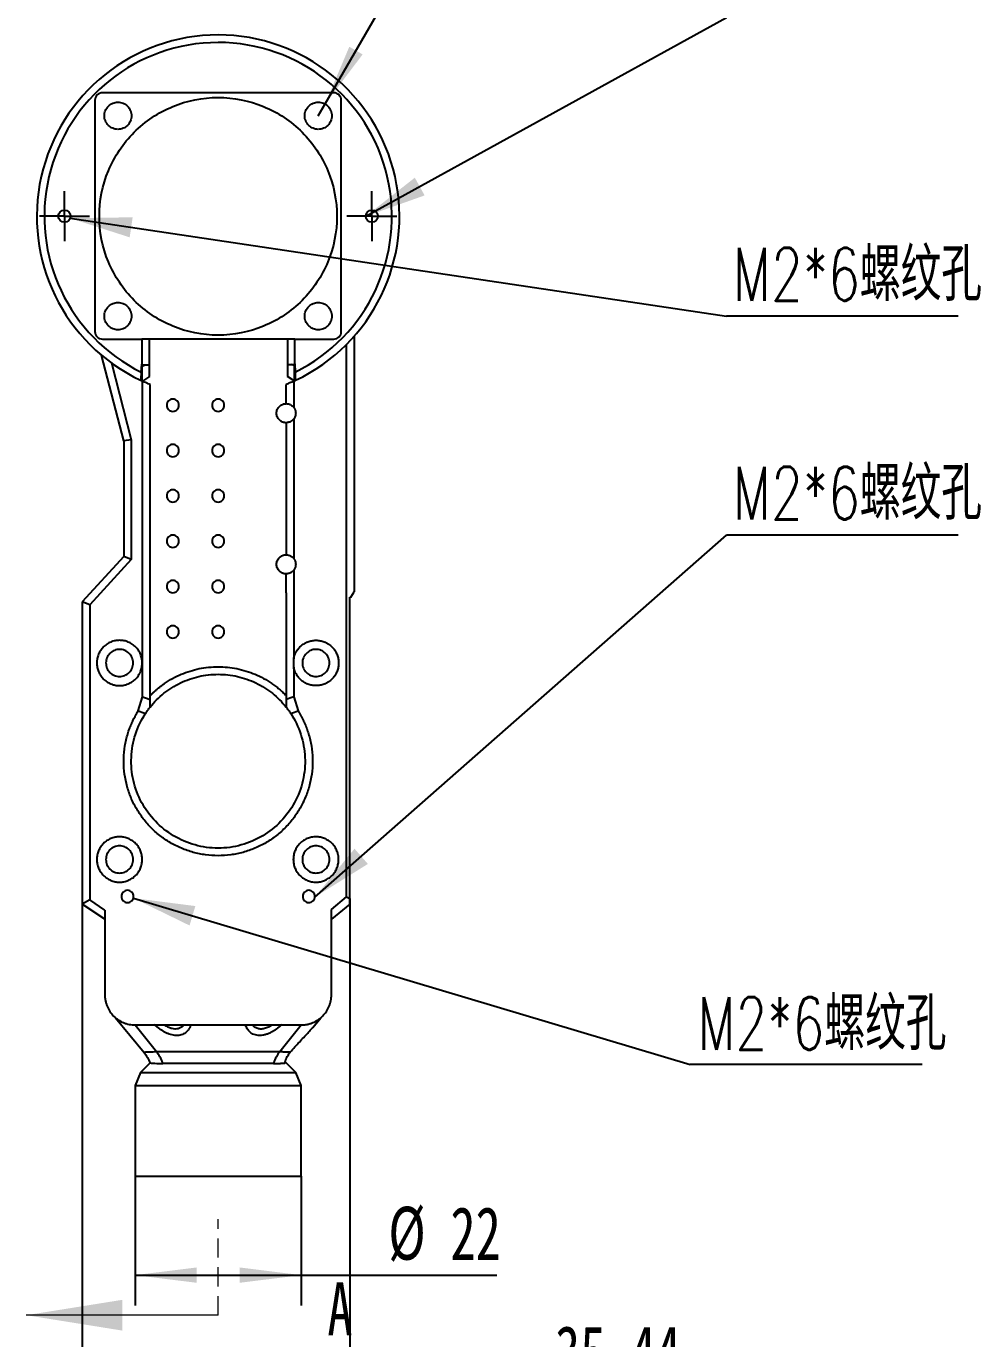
# Model space of a CAD drawing. Header units: millimetres. Extents: x 0 to 304, y 0 to 210.
# Drawn here: x 134.8 to 197.9, y 70.2 to 157.1 of the extents above; entities that cross this region are included whole.
import ezdxf

# ---------------------------------------------------------------- set-up
doc = ezdxf.new("R2010")
doc.units = ezdxf.units.MM
doc.linetypes.add('HIDDEN', pattern=[1.905, 1.27, -0.635])
doc.layers.add('图框', color=7, linetype='Continuous')
doc.styles.add('SLDTEXTSTYLE0', font='TXT', dxfattribs={"width": 0.7, "bigfont": 'bigfont'})
doc.styles.add('SLDTEXTSTYLE3', font='TXT', dxfattribs={"width": 0.7})
doc.dimstyles.new('SLDDIMSTYLE0', dxfattribs={"dimtxt": 3.5, "dimasz": 4.08, "dimexe": 0, "dimexo": 0.0625, "dimgap": 0.875, "dimtad": 0, "dimtih": 1, "dimtoh": 1, "dimlfac": 2, "dimrnd": 1e-09, "dimzin": 4, "dimdsep": 46, "dimtxsty": 'SLDTEXTSTYLE3', "dimsah": 1, "dimcen": 0, "dimadec": 0, "dimazin": 1, "dimtfac": 1, "dimtofl": 0, "dimtmove": 0, "dimatfit": 3, "dimfxl": 1, "dimfrac": 2, "dimtolj": 1, "dimtzin": 12, "dimarcsym": 0})
doc.dimstyles.new('SLDDIMSTYLE1', dxfattribs={"dimtxt": 3.5, "dimasz": 4.08, "dimexe": 0, "dimexo": 0.0625, "dimgap": 0.875, "dimtad": 2, "dimlfac": 2, "dimrnd": 1e-09, "dimzin": 12, "dimdsep": 46, "dimtxsty": 'SLDTEXTSTYLE3', "dimsah": 1, "dimcen": 0.09, "dimadec": 0, "dimazin": 3, "dimtfac": 1, "dimtofl": 0, "dimtmove": 0, "dimatfit": 3, "dimfxl": 1, "dimfrac": 2, "dimtolj": 1, "dimtzin": 12, "dimarcsym": 0})
doc.dimstyles.new('SLDDIMSTYLE2', dxfattribs={"dimtxt": 0.18, "dimasz": 4.08, "dimexe": 0, "dimexo": 0.0625, "dimgap": 0, "dimtad": 0, "dimtih": 1, "dimtoh": 1, "dimdec": 0, "dimrnd": 1e-09, "dimzin": 0, "dimdsep": 46, "dimtxsty": 'Standard', "dimsah": 1, "dimcen": 0.09, "dimadec": 0, "dimazin": 0, "dimtfac": 4.08, "dimtdec": 0, "dimtofl": 0, "dimtmove": 0, "dimatfit": 3, "dimfxl": 1, "dimfrac": 2, "dimtolj": 1, "dimtzin": 0, "dimarcsym": 0})

# ---------------------------------------------------------------- blocks, each defined once
blk = doc.blocks.new('_D')
at = {"layer": '图框'}
for p, q in [((154.531, 151.922), (161.366, 163.747)), ((161.366, 163.747), (178.271, 163.747)), ((154.081, 151.143), (154.531, 151.922))]:
    blk.add_line(p, q, dxfattribs=at)
blk.add_solid([(154.531, 151.922), (157.013, 155.2), (156.133, 155.708)], dxfattribs=at)
at = {"layer": '图框', "char_height": 3.5, "attachment_point": 1}
for s, insert, style in [('贯穿', (171.932, 168.258), 'SLDTEXTSTYLE0'), ('R1.80', (162.954, 168.258), 'SLDTEXTSTYLE3')]:
    blk.add_mtext(s, dxfattribs=dict(at, insert=insert, style=style))
blk = doc.blocks.new('_D_1')
at = {"layer": '图框'}
for p, q in [((141.952, 80.988), (141.952, 72.434)), ((152.952, 80.988), (152.952, 72.434)), ((141.952, 74.434), (152.952, 74.434)), ((152.952, 74.434), (165.897, 74.434))]:
    blk.add_line(p, q, dxfattribs=at)
for points in [[(141.952, 74.434), (146.032, 73.926), (146.032, 74.942)], [(152.952, 74.434), (148.872, 74.942), (148.872, 73.926)]]:
    blk.add_solid(points, dxfattribs=at)
at = {"layer": '图框', "char_height": 3.5, "attachment_point": 1, "style": 'SLDTEXTSTYLE3'}
for s, insert in [('%%c', (158.71, 78.961)), ('22', (162.825, 78.946))]:
    blk.add_mtext(s, dxfattribs=dict(at, insert=insert))
blk = doc.blocks.new('_D_2')
at = {"layer": '图框'}
for p, q in [((156.174, 99.347), (156.174, 64.571)), ((138.452, 98.988), (138.452, 64.571)), ((138.452, 66.571), (156.174, 66.571)), ((156.174, 66.571), (177.419, 66.571))]:
    blk.add_line(p, q, dxfattribs=at)
for points in [[(138.452, 66.571), (142.532, 66.063), (142.532, 67.079)], [(156.174, 66.571), (152.094, 67.079), (152.094, 66.063)]]:
    blk.add_solid(points, dxfattribs=at)
at = {"layer": '图框', "insert": (169.743, 71.082), "char_height": 3.5, "attachment_point": 1, "style": 'SLDTEXTSTYLE3'}
blk.add_mtext('35.44', dxfattribs=at)
blk = doc.blocks.new('SW_NOTE_0')
at = {"layer": '图框', "color": 0}
blk.add_line((15.335, 0), (0, 0), dxfattribs=at)
at = {"layer": '图框', "color": 0, "insert": (0.421, 4.523), "char_height": 3.5, "attachment_point": 1, "style": 'SLDTEXTSTYLE0'}
blk.add_mtext('M2*6螺纹孔', dxfattribs=at)
blk = doc.blocks.new('SW_NOTE_0_2')
at = {"layer": '图框', "color": 0}
blk.add_line((15.335, 0), (0, 0), dxfattribs=at)
at = {"layer": '图框', "color": 0, "insert": (0.471, 4.472), "char_height": 3.5, "attachment_point": 1, "style": 'SLDTEXTSTYLE0'}
blk.add_mtext('M2*6螺纹孔', dxfattribs=at)
blk = doc.blocks.new('SW_NOTE_0_3')
at = {"layer": '图框', "color": 0}
blk.add_line((15.335, 0), (0, 0), dxfattribs=at)
at = {"layer": '图框', "color": 0, "insert": (0.421, 4.521), "char_height": 3.5, "attachment_point": 1, "style": 'SLDTEXTSTYLE0'}
blk.add_mtext('M2*6螺纹孔', dxfattribs=at)
blk = doc.blocks.new('SW_CENTERMARKSYMBOL_0')
at = {"layer": '图框', "color": 0}
for p, q in [((0, 1.25), (0, 1.655)), ((0, 0), (0, 1.25)), ((-1.25, 0), (-1.655, 0)), ((0, 0), (-1.25, 0)), ((0, 0), (0, -1.25)), ((0, 0), (1.25, 0)), ((1.25, 0), (1.655, 0)), ((0, -1.25), (0, -1.655))]:
    blk.add_line(p, q, dxfattribs=at)
blk = doc.blocks.new('SW_CENTERMARKSYMBOL_1')
at = {"layer": '图框', "color": 0}
for p, q in [((0, 1.25), (0, 1.655)), ((0, 0), (0, 1.25)), ((-1.25, 0), (-1.655, 0)), ((0, 0), (-1.25, 0)), ((0, 0), (0, -1.25)), ((0, 0), (1.25, 0)), ((1.25, 0), (1.655, 0)), ((0, -1.25), (0, -1.655))]:
    blk.add_line(p, q, dxfattribs=at)

msp = doc.modelspace()

# ---------------------------------------------------------------- linework, layer by layer
at = {"color": 7, "linetype": 'Continuous', "lineweight": 25}
for p, q in [((139.3017, 152.1635), (139.3017, 136.8635)), ((155.1017, 152.6635), (139.8017, 152.6635)), ((155.6017, 136.8635), (155.6017, 152.1635)), ((139.8017, 136.3635), (142.4017, 136.3635)), ((142.4017, 136.3635), (142.4017, 134.7162)), ((142.9017, 136.3635), (142.4017, 136.3635)), ((142.9017, 134.6673), (142.9017, 136.3635)), ((152.0319, 136.3635), (142.9017, 136.3635)), ((152.0319, 136.3635), (152.0319, 134.6809)), ((152.5319, 136.3635), (152.0319, 136.3635)), ((152.5319, 134.7318), (152.5319, 136.3635)), ((152.5319, 136.3635), (155.1017, 136.3635)), ((156.4517, 136.5512), (156.4517, 119.6485)), ((155.9517, 99.4527), (155.9517, 136.0179)), ((141.2017, 129.6266), (139.7378, 135.2964)), ((140.3849, 134.79), (141.7017, 129.6901)), ((142.362, 134.1761), (142.4017, 134.7162)), ((142.4017, 134.7162), (142.4262, 134.6761)), ((142.4257, 134.5767), (142.6192, 134.6716)), ((142.4262, 134.6761), (142.6192, 134.6716)), ((142.6192, 134.6716), (142.9017, 134.6673)), ((152.0319, 134.6809), (152.3134, 134.686)), ((152.3134, 134.686), (152.5071, 134.6911)), ((152.5075, 134.591), (152.3134, 134.686)), ((152.5071, 134.6911), (152.5319, 134.7318)), ((152.5319, 134.7318), (152.5564, 134.1835)), ((142.9017, 133.8845), (142.4431, 133.5837)), ((152.4899, 133.5974), (152.0319, 133.8969)), ((142.4517, 112.6997), (142.4517, 133.5798)), ((142.9517, 112.5305), (142.9517, 133.3642)), ((151.9517, 132.0945), (151.9517, 133.3642)), ((152.4517, 133.5798), (152.4517, 131.8493)), ((151.9517, 130.83), (151.9517, 122.0945)), ((152.4517, 131.0753), (152.4517, 121.8493)), ((141.7017, 129.6901), (141.2017, 129.6266)), ((141.2017, 129.6266), (141.2017, 121.9749)), ((141.7017, 129.6901), (141.7017, 121.7798)), ((141.2017, 121.9749), (138.4517, 118.9885)), ((141.7017, 121.7798), (138.9517, 118.7933)), ((141.7017, 121.7798), (141.2017, 121.9749)), ((151.9517, 119.5686), (151.9517, 120.83)), ((152.4517, 121.0753), (152.4517, 115.2088)), ((138.9517, 118.7933), (138.4517, 118.9885)), ((138.4517, 118.9885), (138.4517, 98.9885)), ((151.9517, 119.5686), (151.9517, 112.5305)), ((156.1739, 119.2845), (156.185, 119.2751)), ((156.1739, 99.3474), (156.1739, 119.2845)), ((156.2248, 119.2935), (156.185, 119.2751)), ((156.2248, 119.2935), (156.4517, 119.6485)), ((138.9517, 118.7933), (138.9517, 99.2561)), ((152.4517, 114.6634), (152.4517, 115.2088)), ((152.4517, 114.6634), (152.4517, 112.6997)), ((142.1623, 111.7655), (142.4517, 112.6997)), ((152.4517, 112.6997), (152.7411, 111.7655)), ((138.9517, 99.2561), (138.4517, 98.9885)), ((139.9517, 98.5894), (138.9517, 99.2561)), ((154.9517, 98.6345), (155.9517, 99.4527)), ((155.9517, 99.4527), (156.1739, 99.3474)), ((156.1739, 98.9885), (156.1739, 99.3474)), ((139.9517, 97.9885), (138.4517, 98.9885)), ((139.9517, 98.5894), (139.9517, 92.9885)), ((156.1739, 98.9885), (154.9517, 97.9885)), ((154.9517, 92.9885), (154.9517, 98.6345)), ((140.6528, 91.4673), (142.5459, 89.1672)), ((153.7291, 90.8291), (154.2525, 91.4638)), ((141.9517, 90.9885), (152.9517, 90.9885)), ((141.9517, 90.9885), (143.3711, 89.2207)), ((143.9516, 90.9465), (143.8954, 90.9885)), ((151.5323, 89.2207), (152.9517, 90.9885)), ((142.3053, 87.842), (141.9517, 86.9885)), ((142.9542, 88.491), (142.3053, 87.842)), ((151.9515, 88.4885), (151.8667, 88.4885)), ((152.5982, 87.842), (151.9517, 88.4885)), ((152.9517, 86.9885), (152.5982, 87.842)), ((141.9517, 86.9885), (141.9517, 80.9885)), ((152.9517, 80.9885), (152.9517, 86.9885))]:
    msp.add_line(p, q, dxfattribs=at)
at = {"color": 7, "linetype": 'HIDDEN', "lineweight": 18}
msp.add_line((147.4517, 71.7827), (147.4517, 78.1327), dxfattribs=at)
at = {"color": 7, "linetype": 'Continuous', "lineweight": 18}
msp.add_line((147.4517, 71.7827), (134.7517, 71.7827), dxfattribs=at)
at = {"color": 7, "linetype": 'Continuous', "lineweight": 25}
for centre in [(137.2802, 144.5004), (157.6232, 144.5004)]:
    msp.add_circle(centre, 0.405, dxfattribs=at)
for centre, radius, start, end in [((147.4517, 144.4885), 12, 295.304082, 244.695918), ((147.4517, 144.4885), 11.5, 296.352215, 243.731368), ((139.8017, 152.1635), 0.5, 90, 180), ((155.1017, 152.1635), 0.5, 0, 90), ((139.8017, 136.8635), 0.5, 180, 270), ((155.1017, 136.8635), 0.5, 270, 360)]:
    msp.add_arc(centre, radius, start, end, dxfattribs=at)
for points, knots in [([(147.4517, 136.6267), (148.4808, 136.6267), (149.5095, 136.8313), (151.4111, 137.619), (152.2832, 138.2017), (153.7385, 139.657), (154.3212, 140.5291), (155.1089, 142.4307), (155.3135, 143.4594), (155.3135, 145.5176), (155.1089, 146.5463), (154.3212, 148.4478), (153.7385, 149.3199), (152.2832, 150.7753), (151.4111, 151.358), (149.5095, 152.1457), (148.4808, 152.3503), (146.4226, 152.3503), (145.3939, 152.1457), (143.4924, 151.358), (142.6203, 150.7753), (141.1649, 149.3199), (140.5822, 148.4478), (139.7945, 146.5463), (139.5899, 145.5176), (139.5899, 143.4594), (139.7945, 142.4307), (140.5822, 140.5291), (141.1649, 139.657), (142.6203, 138.2017), (143.4924, 137.619), (145.3939, 136.8313), (146.4226, 136.6267), (147.4517, 136.6267)], [0, 0, 0, 0, 0.0625, 0.0625, 0.125, 0.125, 0.1875, 0.1875, 0.25, 0.25, 0.3125, 0.3125, 0.375, 0.375, 0.4375, 0.4375, 0.5, 0.5, 0.5625, 0.5625, 0.625, 0.625, 0.6875, 0.6875, 0.75, 0.75, 0.8125, 0.8125, 0.875, 0.875, 0.9375, 0.9375, 1, 1, 1, 1]), ([(140.8226, 150.2426), (140.9404, 150.2426), (141.0582, 150.266), (141.2758, 150.3562), (141.3757, 150.4229), (141.5423, 150.5895), (141.609, 150.6894), (141.6992, 150.907), (141.7226, 151.0248), (141.7226, 151.2604), (141.6992, 151.3782), (141.609, 151.5959), (141.5423, 151.6957), (141.3757, 151.8623), (141.2758, 151.929), (141.0582, 152.0192), (140.9404, 152.0426), (140.7048, 152.0426), (140.587, 152.0192), (140.3693, 151.929), (140.2695, 151.8623), (140.1029, 151.6957), (140.0362, 151.5959), (139.946, 151.3782), (139.9226, 151.2604), (139.9226, 151.0248), (139.946, 150.907), (140.0362, 150.6894), (140.1029, 150.5895), (140.2695, 150.4229), (140.3693, 150.3562), (140.587, 150.266), (140.7048, 150.2426), (140.8226, 150.2426)], [0, 0, 0, 0, 0.0625, 0.0625, 0.125, 0.125, 0.1875, 0.1875, 0.25, 0.25, 0.3125, 0.3125, 0.375, 0.375, 0.4375, 0.4375, 0.5, 0.5, 0.5625, 0.5625, 0.625, 0.625, 0.6875, 0.6875, 0.75, 0.75, 0.8125, 0.8125, 0.875, 0.875, 0.9375, 0.9375, 1, 1, 1, 1]), ([(154.0808, 150.2426), (154.1986, 150.2426), (154.3164, 150.266), (154.5341, 150.3562), (154.6339, 150.4229), (154.8005, 150.5895), (154.8672, 150.6894), (154.9574, 150.907), (154.9808, 151.0248), (154.9808, 151.2604), (154.9574, 151.3782), (154.8672, 151.5959), (154.8005, 151.6957), (154.6339, 151.8623), (154.5341, 151.929), (154.3164, 152.0192), (154.1986, 152.0426), (153.963, 152.0426), (153.8453, 152.0192), (153.6276, 151.929), (153.5277, 151.8623), (153.3611, 151.6957), (153.2944, 151.5959), (153.2043, 151.3782), (153.1808, 151.2604), (153.1808, 151.0248), (153.2043, 150.907), (153.2944, 150.6894), (153.3611, 150.5895), (153.5277, 150.4229), (153.6276, 150.3562), (153.8453, 150.266), (153.963, 150.2426), (154.0808, 150.2426)], [0, 0, 0, 0, 0.0625, 0.0625, 0.125, 0.125, 0.1875, 0.1875, 0.25, 0.25, 0.3125, 0.3125, 0.375, 0.375, 0.4375, 0.4375, 0.5, 0.5, 0.5625, 0.5625, 0.625, 0.625, 0.6875, 0.6875, 0.75, 0.75, 0.8125, 0.8125, 0.875, 0.875, 0.9375, 0.9375, 1, 1, 1, 1]), ([(140.8226, 136.9844), (140.9404, 136.9844), (141.0582, 137.0078), (141.2758, 137.098), (141.3757, 137.1647), (141.5423, 137.3313), (141.609, 137.4311), (141.6992, 137.6488), (141.7226, 137.7665), (141.7226, 138.0022), (141.6992, 138.1199), (141.609, 138.3376), (141.5423, 138.4375), (141.3757, 138.6041), (141.2758, 138.6708), (141.0582, 138.7609), (140.9404, 138.7844), (140.7048, 138.7844), (140.587, 138.7609), (140.3693, 138.6708), (140.2695, 138.6041), (140.1029, 138.4375), (140.0362, 138.3376), (139.946, 138.1199), (139.9226, 138.0022), (139.9226, 137.7665), (139.946, 137.6488), (140.0362, 137.4311), (140.1029, 137.3313), (140.2695, 137.1647), (140.3693, 137.098), (140.587, 137.0078), (140.7048, 136.9844), (140.8226, 136.9844)], [0, 0, 0, 0, 0.0625, 0.0625, 0.125, 0.125, 0.1875, 0.1875, 0.25, 0.25, 0.3125, 0.3125, 0.375, 0.375, 0.4375, 0.4375, 0.5, 0.5, 0.5625, 0.5625, 0.625, 0.625, 0.6875, 0.6875, 0.75, 0.75, 0.8125, 0.8125, 0.875, 0.875, 0.9375, 0.9375, 1, 1, 1, 1]), ([(154.0808, 136.9844), (154.1986, 136.9844), (154.3164, 137.0078), (154.5341, 137.098), (154.6339, 137.1647), (154.8005, 137.3313), (154.8672, 137.4311), (154.9574, 137.6488), (154.9808, 137.7665), (154.9808, 138.0022), (154.9574, 138.1199), (154.8672, 138.3376), (154.8005, 138.4375), (154.6339, 138.6041), (154.5341, 138.6708), (154.3164, 138.7609), (154.1986, 138.7844), (153.963, 138.7844), (153.8453, 138.7609), (153.6276, 138.6708), (153.5277, 138.6041), (153.3611, 138.4375), (153.2944, 138.3376), (153.2043, 138.1199), (153.1808, 138.0022), (153.1808, 137.7665), (153.2043, 137.6488), (153.2944, 137.4311), (153.3611, 137.3313), (153.5277, 137.1647), (153.6276, 137.098), (153.8453, 137.0078), (153.963, 136.9844), (154.0808, 136.9844)], [0, 0, 0, 0, 0.0625, 0.0625, 0.125, 0.125, 0.1875, 0.1875, 0.25, 0.25, 0.3125, 0.3125, 0.375, 0.375, 0.4375, 0.4375, 0.5, 0.5, 0.5625, 0.5625, 0.625, 0.625, 0.6875, 0.6875, 0.75, 0.75, 0.8125, 0.8125, 0.875, 0.875, 0.9375, 0.9375, 1, 1, 1, 1]), ([(142.362, 134.1761), (142.357, 134.1078), (142.3521, 134.0409), (142.3427, 133.9131), (142.3384, 133.8545), (142.331, 133.7533), (142.3279, 133.7119), (142.3238, 133.6551), (142.3226, 133.6399), (142.3226, 133.6399)], [0, 0, 0, 0, 0.25, 0.25, 0.5, 0.5, 0.75, 0.75, 1, 1, 1, 1]), ([(142.4222, 133.5933), (142.4228, 133.76), (142.4238, 134.0868), (142.4251, 134.4155), (142.4257, 134.5767)], [0, 0, 0, 0, 0.5097763, 1, 1, 1, 1]), ([(152.5808, 133.6399), (152.5808, 133.6399), (152.5801, 133.6555), (152.5775, 133.7134), (152.5756, 133.756), (152.571, 133.8581), (152.5683, 133.9183), (152.5626, 134.0465), (152.5595, 134.1147), (152.5564, 134.1835)], [0, 0, 0, 0, 0.25, 0.25, 0.5, 0.5, 0.75, 0.75, 1, 1, 1, 1]), ([(142.9517, 133.3642), (142.8679, 133.3987), (142.7005, 133.4674), (142.5345, 133.5424), (142.4517, 133.5798)], [0, 0, 0, 0, 0.50111898, 1, 1, 1, 1]), ([(152.4517, 133.5798), (152.3689, 133.5424), (152.2029, 133.4674), (152.0356, 133.3987), (151.9517, 133.3642)], [0, 0, 0, 0, 0.498881, 1, 1, 1, 1]), ([(151.9517, 130.83), (151.9351, 130.8304), (151.9019, 130.8311), (151.8526, 130.8371), (151.8041, 130.8467), (151.7563, 130.8603), (151.6864, 130.8861), (151.5981, 130.933), (151.5019, 131.0123), (151.4225, 131.1086), (151.3445, 131.2549), (151.3028, 131.4623), (151.3445, 131.6695), (151.4224, 131.8159), (151.5018, 131.9121), (151.598, 131.9915), (151.6961, 132.0436), (151.7875, 132.0747), (151.8689, 132.0915), (151.924, 132.0935), (151.9517, 132.0945)], [0, 0, 0, 0, 0.025191, 0.0501591, 0.0750599, 0.1000505, 0.1252863, 0.187775, 0.2504046, 0.3128933, 0.3755229, 0.500027, 0.624531, 0.6870198, 0.7496494, 0.8121381, 0.8747677, 0.916602, 0.9581034, 1, 1, 1, 1]), ([(151.9517, 132.0945), (151.9711, 132.0941), (152.0095, 132.0931), (152.0665, 132.0851), (152.1223, 132.0722), (152.177, 132.0541), (152.2413, 132.0261), (152.3126, 131.9844), (152.3878, 131.9248), (152.4307, 131.8741), (152.4517, 131.8493)], [0, 0, 0, 0, 0.1074147, 0.2130756, 0.3174379, 0.4209741, 0.5241679, 0.6905952, 0.8482251, 1, 1, 1, 1]), ([(152.4517, 131.8493), (152.462, 131.8353), (152.4826, 131.8073), (152.509, 131.7625), (152.5318, 131.7157), (152.5569, 131.651), (152.5784, 131.5665), (152.5868, 131.4624), (152.5784, 131.3582), (152.5525, 131.2571), (152.5116, 131.1607), (152.4717, 131.1038), (152.4517, 131.0753)], [0, 0, 0, 0, 0.0626902, 0.124995, 0.1873417, 0.2501567, 0.3749633, 0.5001037, 0.6249103, 0.7500507, 0.874942, 1, 1, 1, 1]), ([(152.4517, 131.0753), (152.4415, 131.0627), (152.4209, 131.0372), (152.3872, 131.003), (152.3514, 130.9713), (152.3132, 130.9426), (152.2727, 130.9168), (152.2156, 130.8862), (152.1408, 130.8563), (152.0473, 130.834), (151.9838, 130.8314), (151.9517, 130.83)], [0, 0, 0, 0, 0.0753128, 0.151724, 0.2296364, 0.3094303, 0.3914597, 0.4760505, 0.6479612, 0.8218813, 1, 1, 1, 1]), ([(151.9517, 120.83), (151.9351, 120.8304), (151.9019, 120.8311), (151.8526, 120.8371), (151.8041, 120.8467), (151.7563, 120.8603), (151.6864, 120.8861), (151.5981, 120.933), (151.5019, 121.0123), (151.4225, 121.1086), (151.3445, 121.2549), (151.3028, 121.4623), (151.3445, 121.6695), (151.4224, 121.8159), (151.5018, 121.9121), (151.598, 121.9915), (151.6961, 122.0436), (151.7875, 122.0747), (151.8689, 122.0915), (151.924, 122.0935), (151.9517, 122.0945)], [0, 0, 0, 0, 0.025191, 0.0501591, 0.0750599, 0.1000505, 0.1252863, 0.187775, 0.2504046, 0.3128933, 0.3755229, 0.500027, 0.624531, 0.6870198, 0.7496494, 0.8121381, 0.8747677, 0.916602, 0.9581034, 1, 1, 1, 1]), ([(151.9517, 122.0945), (151.9711, 122.0941), (152.0095, 122.0931), (152.0665, 122.0851), (152.1223, 122.0722), (152.177, 122.0541), (152.2413, 122.0261), (152.3126, 121.9844), (152.3878, 121.9248), (152.4307, 121.8741), (152.4517, 121.8493)], [0, 0, 0, 0, 0.10741476, 0.21307567, 0.31743801, 0.4209742, 0.52416801, 0.69059529, 0.84822513, 1, 1, 1, 1]), ([(152.4517, 121.8493), (152.462, 121.8353), (152.4826, 121.8073), (152.509, 121.7625), (152.5318, 121.7157), (152.5569, 121.651), (152.5784, 121.5665), (152.5868, 121.4624), (152.5784, 121.3582), (152.5525, 121.2571), (152.5116, 121.1607), (152.4717, 121.1038), (152.4517, 121.0753)], [0, 0, 0, 0, 0.0626902, 0.124995, 0.1873417, 0.2501567, 0.3749633, 0.5001037, 0.6249103, 0.7500507, 0.874942, 1, 1, 1, 1]), ([(152.4517, 121.0753), (152.4415, 121.0627), (152.4209, 121.0372), (152.3872, 121.003), (152.3514, 120.9713), (152.3132, 120.9427), (152.2727, 120.9168), (152.2156, 120.8862), (152.1408, 120.8563), (152.0473, 120.834), (151.9838, 120.8314), (151.9517, 120.83)], [0, 0, 0, 0, 0.0753128, 0.151724, 0.2296364, 0.3094302, 0.3914596, 0.4760504, 0.6479611, 0.8218812, 1, 1, 1, 1]), ([(140.9267, 116.4361), (141.0249, 116.4361), (141.2213, 116.4173), (141.5043, 116.3306), (141.7657, 116.1918), (141.994, 116.0035), (142.1824, 115.7752), (142.3212, 115.5138), (142.4079, 115.2308), (142.4361, 114.9362), (142.4079, 114.6415), (142.3212, 114.3586), (142.1824, 114.0971), (141.9941, 113.8689), (141.7658, 113.6804), (141.5044, 113.5416), (141.2214, 113.4549), (140.9268, 113.4267), (140.6321, 113.4549), (140.3492, 113.5416), (140.0877, 113.6804), (139.8595, 113.8687), (139.671, 114.097), (139.5322, 114.3584), (139.4455, 114.6414), (139.4173, 114.936), (139.4455, 115.2307), (139.5322, 115.5136), (139.671, 115.7751), (139.8593, 116.0033), (140.0876, 116.1918), (140.349, 116.3306), (140.6321, 116.4173), (140.8285, 116.4361), (140.9267, 116.4361)], [0, 0, 0, 0, 0.0312424, 0.0624997, 0.0937349, 0.1249997, 0.1562349, 0.1874997, 0.2187349, 0.2499997, 0.2812349, 0.3124997, 0.3437349, 0.3749997, 0.4062349, 0.4374997, 0.4687349, 0.4999997, 0.5312349, 0.5624997, 0.5937349, 0.6249997, 0.6562349, 0.6874997, 0.7187349, 0.7499997, 0.7812349, 0.8124997, 0.8437349, 0.8749997, 0.9062349, 0.9374997, 0.9687424, 1, 1, 1, 1]), ([(152.4517, 115.2088), (152.4569, 115.2349), (152.4673, 115.2869), (152.4881, 115.3635), (152.5124, 115.4386), (152.5408, 115.5123), (152.5731, 115.5844), (152.6094, 115.655), (152.6824, 115.7807), (152.8099, 115.9509), (153.0159, 116.1384), (153.2522, 116.286), (153.5121, 116.3863), (153.7858, 116.4385), (154.0643, 116.4382), (154.3384, 116.3879), (154.598, 116.2869), (154.8353, 116.1409), (155.0408, 115.9529), (155.2094, 115.731), (155.333, 115.4814), (155.41, 115.2136), (155.4351, 114.9362), (155.41, 114.6587), (155.3331, 114.391), (155.2094, 114.1413), (155.041, 113.9194), (154.8354, 113.7314), (154.5981, 113.5854), (154.3385, 113.4844), (154.0645, 113.4341), (153.7859, 113.4337), (153.5122, 113.4858), (153.2523, 113.5862), (153.016, 113.7337), (152.8099, 113.9212), (152.6706, 114.1074), (152.5806, 114.269), (152.5249, 114.3959), (152.4805, 114.5274), (152.4613, 114.6179), (152.4517, 114.6634)], [0, 0, 0, 0, 0.008998, 0.0179345, 0.0268343, 0.0357228, 0.0446252, 0.0535668, 0.0625725, 0.0938021, 0.1250631, 0.1562928, 0.1875538, 0.2187834, 0.2500445, 0.2812741, 0.3125351, 0.3437648, 0.3750258, 0.4062554, 0.4375165, 0.4687461, 0.5000072, 0.5312368, 0.5624978, 0.5937275, 0.6249885, 0.6562181, 0.6874792, 0.7187088, 0.7499699, 0.7811995, 0.8124605, 0.8436902, 0.8749512, 0.9061808, 0.9374419, 0.9531433, 0.9687131, 0.9842869, 1, 1, 1, 1]), ([(142.9517, 112.7734), (142.9937, 112.8162), (143.0774, 112.9018), (143.2076, 113.0253), (143.3409, 113.1452), (143.4776, 113.2611), (143.6176, 113.373), (143.761, 113.4811), (144.0292, 113.6714), (144.4371, 113.9232), (145.0027, 114.1977), (145.593, 114.4145), (146.4044, 114.6225), (147.4517, 114.7285), (148.499, 114.6225), (149.3103, 114.4145), (149.9005, 114.1977), (150.4662, 113.9233), (150.9123, 113.6479), (151.2512, 113.402), (151.4955, 113.2049), (151.7304, 112.9965), (151.8779, 112.8479), (151.9517, 112.7734)], [0, 0, 0, 0, 0.0179017, 0.0357676, 0.0536124, 0.071451, 0.0892981, 0.1071685, 0.1250769, 0.1875775, 0.2501056, 0.3126062, 0.3751342, 0.5000043, 0.6248745, 0.687375, 0.7499031, 0.8124037, 0.8749318, 0.9062333, 0.937459, 0.9686882, 1, 1, 1, 1]), ([(142.9517, 112.0156), (143.2198, 112.3526), (143.526, 112.6594), (144.1989, 113.1971), (144.5657, 113.428), (145.3416, 113.8022), (145.7506, 113.9456), (146.5903, 114.1375), (147.021, 114.1861), (147.4517, 114.1861)], [0, 0, 0, 0, 0.25, 0.25, 0.5, 0.5, 0.75, 0.75, 1, 1, 1, 1]), ([(147.4517, 114.1861), (147.8824, 114.1861), (148.3131, 114.1375), (149.1528, 113.9456), (149.5618, 113.8022), (150.3377, 113.428), (150.7045, 113.1971), (151.3775, 112.6594), (151.6836, 112.3526), (151.9517, 112.0156)], [0, 0, 0, 0, 0.25, 0.25, 0.5, 0.5, 0.75, 0.75, 1, 1, 1, 1]), ([(142.4517, 112.6997), (142.536, 112.6717), (142.7029, 112.6161), (142.8694, 112.5588), (142.9517, 112.5305)], [0, 0, 0, 0, 0.5054546, 1, 1, 1, 1]), ([(142.9517, 112.0156), (142.9517, 112.101), (142.9517, 112.2725), (142.9517, 112.4443), (142.9517, 112.5305)], [0, 0, 0, 0, 0.4982202, 1, 1, 1, 1]), ([(151.9517, 112.5305), (151.9517, 112.4443), (151.9517, 112.2725), (151.9517, 112.101), (151.9517, 112.0156)], [0, 0, 0, 0, 0.5017798, 1, 1, 1, 1]), ([(152.7411, 111.7655), (152.7736, 111.7128), (152.8387, 111.6076), (152.9301, 111.4463), (153.0169, 111.283), (153.0987, 111.1173), (153.1754, 110.9494), (153.2471, 110.7791), (153.3138, 110.6066), (153.3755, 110.4317), (153.4979, 110.0496), (153.6387, 109.4468), (153.7174, 108.6158), (153.6865, 107.7814), (153.5434, 106.9588), (153.2938, 106.1621), (152.9391, 105.4063), (152.4884, 104.7035), (151.9472, 104.0678), (151.3272, 103.5085), (150.6376, 103.0378), (149.8922, 102.6616), (149.103, 102.3892), (148.2849, 102.2227), (147.4518, 102.1678), (146.6186, 102.2227), (145.8006, 102.3892), (145.0113, 102.6616), (144.2659, 103.0377), (143.5763, 103.5084), (142.9564, 104.0676), (142.4151, 104.7034), (141.9644, 105.4061), (141.6097, 106.162), (141.36, 106.9587), (141.217, 107.7813), (141.186, 108.6156), (141.2647, 109.4468), (141.4168, 110.0978), (141.5748, 110.5721), (141.6967, 110.8822), (141.8352, 111.1847), (141.9888, 111.4804), (142.1044, 111.6704), (142.1623, 111.7655)], [0, 0, 0, 0, 0.0069763, 0.0139315, 0.0208716, 0.0278027, 0.034731, 0.0416627, 0.0486038, 0.0555605, 0.0625388, 0.093781, 0.1250336, 0.1562758, 0.1875284, 0.2187707, 0.2500233, 0.2812655, 0.3125181, 0.3437603, 0.3750129, 0.4062551, 0.4375077, 0.4687499, 0.5000025, 0.5312447, 0.5624973, 0.5937395, 0.6249921, 0.6562343, 0.6874869, 0.7187291, 0.7499817, 0.781224, 0.8124766, 0.8437188, 0.8749714, 0.9062136, 0.9374662, 0.950007, 0.9624951, 0.9749661, 0.9874558, 1, 1, 1, 1]), ([(152.2519, 111.6016), (152.536, 111.1708), (152.7617, 110.7016), (153.0803, 109.72), (153.173, 109.2076), (153.219, 108.1766), (153.1722, 107.6581), (152.9422, 106.652), (152.7591, 106.1646), (152.2699, 105.2559), (151.9638, 104.8347), (151.2505, 104.0889), (150.8433, 103.7643), (149.9573, 103.2351), (149.4785, 103.0305), (148.4837, 102.756), (147.9677, 102.6861), (146.9357, 102.6861), (146.4197, 102.756), (145.4249, 103.0305), (144.9461, 103.2351), (144.0601, 103.7643), (143.653, 104.0889), (142.9397, 104.8347), (142.6335, 105.2559), (142.1443, 106.1646), (141.9612, 106.652), (141.7313, 107.6581), (141.6844, 108.1766), (141.7304, 109.2076), (141.8232, 109.72), (142.1417, 110.7016), (142.3674, 111.1708), (142.6515, 111.6016)], [0, 0, 0, 0, 0.0625, 0.0625, 0.125, 0.125, 0.1875, 0.1875, 0.25, 0.25, 0.3125, 0.3125, 0.375, 0.375, 0.4375, 0.4375, 0.5, 0.5, 0.5625, 0.5625, 0.625, 0.625, 0.6875, 0.6875, 0.75, 0.75, 0.8125, 0.8125, 0.875, 0.875, 0.9375, 0.9375, 1, 1, 1, 1]), ([(142.6515, 111.6016), (142.675, 111.6369), (142.7224, 111.7077), (142.7963, 111.8117), (142.8726, 111.9148), (142.9252, 111.9819), (142.9517, 112.0156)], [0, 0, 0, 0, 0.2466657, 0.4954355, 0.7464882, 1, 1, 1, 1]), ([(151.9517, 112.0156), (151.9782, 111.9819), (152.0308, 111.9148), (152.1071, 111.8117), (152.181, 111.7077), (152.2284, 111.6369), (152.252, 111.6016)], [0, 0, 0, 0, 0.253492, 0.5045381, 0.7533144, 1, 1, 1, 1]), ([(140.9267, 103.4361), (141.0249, 103.4361), (141.2213, 103.4173), (141.5043, 103.3306), (141.7657, 103.1918), (141.994, 103.0035), (142.1824, 102.7752), (142.3212, 102.5138), (142.4079, 102.2308), (142.4361, 101.9362), (142.4079, 101.6415), (142.3212, 101.3586), (142.1824, 101.0971), (141.9941, 100.8689), (141.7658, 100.6804), (141.5044, 100.5416), (141.2214, 100.4549), (140.9268, 100.4267), (140.6321, 100.4549), (140.3492, 100.5416), (140.0877, 100.6804), (139.8595, 100.8687), (139.671, 101.097), (139.5322, 101.3584), (139.4455, 101.6414), (139.4173, 101.936), (139.4455, 102.2307), (139.5322, 102.5136), (139.671, 102.7751), (139.8593, 103.0033), (140.0876, 103.1918), (140.349, 103.3306), (140.6321, 103.4173), (140.8285, 103.4361), (140.9267, 103.4361)], [0, 0, 0, 0, 0.0312424, 0.0624997, 0.0937349, 0.1249997, 0.1562349, 0.1874997, 0.2187349, 0.2499997, 0.2812349, 0.3124997, 0.3437349, 0.3749997, 0.4062349, 0.4374997, 0.4687349, 0.4999997, 0.5312349, 0.5624997, 0.5937349, 0.6249997, 0.6562349, 0.6874997, 0.7187349, 0.7499997, 0.7812349, 0.8124997, 0.8437349, 0.8749997, 0.9062349, 0.9374997, 0.9687424, 1, 1, 1, 1]), ([(153.9267, 103.4361), (154.0249, 103.4361), (154.2213, 103.4173), (154.5043, 103.3306), (154.7657, 103.1918), (154.994, 103.0035), (155.1824, 102.7752), (155.3212, 102.5138), (155.4079, 102.2308), (155.4361, 101.9362), (155.4079, 101.6415), (155.3212, 101.3586), (155.1824, 101.0971), (154.9941, 100.8689), (154.7658, 100.6804), (154.5044, 100.5416), (154.2214, 100.4549), (153.9268, 100.4267), (153.6321, 100.4549), (153.3492, 100.5416), (153.0877, 100.6804), (152.8595, 100.8687), (152.671, 101.097), (152.5322, 101.3584), (152.4455, 101.6414), (152.4173, 101.936), (152.4455, 102.2307), (152.5322, 102.5136), (152.671, 102.7751), (152.8593, 103.0033), (153.0876, 103.1918), (153.349, 103.3306), (153.6321, 103.4173), (153.8285, 103.4361), (153.9267, 103.4361)], [0, 0, 0, 0, 0.0312424, 0.0624997, 0.0937349, 0.1249997, 0.1562349, 0.1874997, 0.2187349, 0.2499997, 0.2812349, 0.3124997, 0.3437349, 0.3749997, 0.4062349, 0.4374997, 0.4687349, 0.4999997, 0.5312349, 0.5624997, 0.5937349, 0.6249997, 0.6562349, 0.6874997, 0.7187349, 0.7499997, 0.7812349, 0.8124997, 0.8437349, 0.8749997, 0.9062349, 0.9374997, 0.9687424, 1, 1, 1, 1]), ([(139.9517, 92.9885), (139.9522, 92.9555), (139.9531, 92.8897), (139.9605, 92.7916), (139.9723, 92.6944), (139.989, 92.5981), (140.0104, 92.5028), (140.0366, 92.4084), (140.0676, 92.315), (140.1384, 92.1317), (140.2774, 91.8697), (140.5286, 91.5655), (140.8329, 91.3142), (141.1239, 91.1598), (141.3704, 91.0712), (141.5608, 91.0236), (141.755, 90.9939), (141.8859, 90.9903), (141.9517, 90.9885)], [0, 0, 0, 0, 0.0315326, 0.0628402, 0.0939977, 0.1250813, 0.1561677, 0.1873335, 0.2186549, 0.2502068, 0.3750773, 0.5000366, 0.6249071, 0.7498664, 0.812689, 0.8749111, 0.9371443, 1, 1, 1, 1]), ([(152.9517, 90.9885), (152.9847, 90.9889), (153.0505, 90.9898), (153.1486, 90.9972), (153.2458, 91.0091), (153.3421, 91.0258), (153.4374, 91.0472), (153.5318, 91.0734), (153.6252, 91.1044), (153.8085, 91.1752), (154.0705, 91.3142), (154.3747, 91.5654), (154.626, 91.8697), (154.7803, 92.1607), (154.869, 92.4072), (154.9166, 92.5975), (154.9463, 92.7918), (154.9499, 92.9227), (154.9517, 92.9885)], [0, 0, 0, 0, 0.03153262, 0.06284015, 0.09399766, 0.12508127, 0.15616768, 0.18733354, 0.21865493, 0.2502068, 0.37507726, 0.5000366, 0.62490706, 0.7498664, 0.81268897, 0.87491107, 0.93714432, 1, 1, 1, 1]), ([(145.6446, 91.0043), (145.6369, 90.9799), (145.6219, 90.9317), (145.5939, 90.8624), (145.5625, 90.7965), (145.5272, 90.7344), (145.4883, 90.6758), (145.43, 90.6008), (145.3466, 90.5149), (145.2275, 90.4259), (145.0912, 90.3563), (144.9363, 90.3087), (144.7675, 90.2852), (144.5272, 90.2905), (144.2764, 90.3484), (144.0329, 90.4477), (143.8602, 90.537), (143.6952, 90.6379), (143.5389, 90.748), (143.3843, 90.8705), (143.2869, 90.959), (143.237, 91.0043)], [0, 0, 0, 0, 0.032941, 0.0649543, 0.0961118, 0.126491, 0.1561751, 0.1852531, 0.2459432, 0.3038477, 0.3627588, 0.4205991, 0.4792825, 0.5373186, 0.6537792, 0.7104429, 0.7698265, 0.8240912, 0.8801512, 0.9386091, 1, 1, 1, 1]), ([(145.1744, 90.9885), (145.1615, 90.9677), (145.1155, 90.8936), (144.9847, 90.807), (144.8092, 90.7295), (144.6106, 90.7058), (144.3984, 90.7375), (144.1735, 90.8184), (144.0288, 90.9021), (143.9517, 90.9467)], [0, 0, 0, 0, 0.0662374, 0.2365543, 0.3865955, 0.5312072, 0.6771138, 0.8279393, 1, 1, 1, 1]), ([(151.6664, 91.0043), (151.6402, 90.9802), (151.5886, 90.9326), (151.5088, 90.8641), (151.4286, 90.7989), (151.3479, 90.7372), (151.2667, 90.6791), (151.1849, 90.6244), (151.1024, 90.5732), (150.9812, 90.5037), (150.82, 90.424), (150.6129, 90.3482), (150.4051, 90.2995), (150.2001, 90.2828), (150.0064, 90.2995), (149.8319, 90.3481), (149.6771, 90.424), (149.5531, 90.5181), (149.4521, 90.6239), (149.3718, 90.7375), (149.3051, 90.8647), (149.2745, 90.957), (149.2589, 91.0043)], [0, 0, 0, 0, 0.0325032, 0.0641317, 0.0949548, 0.1250471, 0.1544879, 0.183362, 0.2117592, 0.2397742, 0.305926, 0.3692591, 0.4354662, 0.5000349, 0.5645964, 0.6308108, 0.694137, 0.7602957, 0.8166852, 0.8749807, 0.9358803, 1, 1, 1, 1]), ([(151.0126, 90.9885), (150.9366, 90.9398), (150.7807, 90.8401), (150.5306, 90.7423), (150.2826, 90.7023), (150.0549, 90.7392), (149.8587, 90.8368), (149.7645, 90.9383), (149.7179, 90.9885)], [0, 0, 0, 0, 0.1656115, 0.3396282, 0.4961821, 0.6536743, 0.8284618, 1, 1, 1, 1]), ([(152.2381, 89.1984), (152.3345, 89.3097), (152.527, 89.5318), (152.8273, 89.8589), (153.1174, 90.1708), (153.3879, 90.4619), (153.6049, 90.6974), (153.7128, 90.8162), (153.7264, 90.8312), (153.7264, 90.8312)], [0, 0, 0, 0, 0.1647542, 0.3289785, 0.4933872, 0.6593701, 0.8279349, 0.9997023, 1, 1, 1, 1]), ([(142.5342, 89.1823), (142.6188, 89.0697), (142.7882, 88.8446), (142.8962, 88.5844), (142.9502, 88.4542)], [0, 0, 0, 0, 0.5000023, 1, 1, 1, 1]), ([(142.5469, 89.1843), (142.5451, 89.1842), (142.5373, 89.184), (142.6556, 89.1996), (142.9036, 89.2155), (143.2186, 89.219), (143.3711, 89.2207)], [0, 0, 0, 0, 0.0956413, 0.4123343, 0.7156267, 1, 1, 1, 1]), ([(143.3711, 89.2207), (143.6064, 89.2207), (143.8788, 89.2207), (144.4832, 89.2207), (144.8151, 89.2207), (145.5205, 89.2207), (145.8939, 89.2207), (146.6621, 89.2207), (147.0569, 89.2207), (147.8465, 89.2207), (148.2413, 89.2207), (149.0095, 89.2207), (149.383, 89.2207), (150.0883, 89.2207), (150.4202, 89.2207), (151.0246, 89.2207), (151.297, 89.2207), (151.5323, 89.2207)], [0, 0, 0, 0, 0.125, 0.125, 0.25, 0.25, 0.375, 0.375, 0.5, 0.5, 0.625, 0.625, 0.75, 0.75, 0.875, 0.875, 1, 1, 1, 1]), ([(151.5323, 89.2207), (151.5565, 89.2207), (151.6067, 89.2205), (151.6793, 89.2198), (151.7525, 89.2188), (151.8251, 89.2175), (151.8964, 89.216), (151.9675, 89.2141), (152.0446, 89.211), (152.1235, 89.2072), (152.19, 89.2028), (152.2241, 89.1997), (152.2381, 89.1984)], [0, 0, 0, 0, 0.0678631, 0.140893, 0.2190714, 0.3023707, 0.3907553, 0.4841811, 0.5910688, 0.7384144, 0.893006, 1, 1, 1, 1]), ([(151.878, 88.4885), (151.882, 88.5061), (151.8898, 88.5414), (151.9051, 88.5972), (151.9232, 88.6546), (151.9447, 88.7138), (151.9697, 88.7746), (152.0064, 88.8538), (152.0602, 88.9531), (152.1369, 89.0726), (152.1991, 89.1502), (152.231, 89.19)], [0, 0, 0, 0, 0.0837285, 0.1671897, 0.2506996, 0.3345677, 0.4190941, 0.5045675, 0.6619843, 0.8266614, 1, 1, 1, 1]), ([(142.3175, 87.842), (142.3136, 87.842), (142.2835, 87.842), (142.4119, 87.842), (142.7109, 87.842), (143.2047, 87.842), (143.8518, 87.842), (144.6343, 87.842), (145.5215, 87.842), (146.4806, 87.842), (147.4759, 87.842), (148.4703, 87.842), (149.4268, 87.842), (150.3096, 87.842), (151.0863, 87.842), (151.7262, 87.842), (152.2122, 87.842), (152.501, 87.842), (152.6233, 87.842), (152.5923, 87.842), (152.5894, 87.842)], [0, 0, 0, 0, 0.0092067, 0.0707418, 0.1322769, 0.193812, 0.2553471, 0.3168822, 0.3784173, 0.4399525, 0.5014876, 0.5630227, 0.6245578, 0.6860929, 0.747628, 0.8091631, 0.8706982, 0.9322333, 0.9937684, 1, 1, 1, 1]), ([(142.9468, 88.4747), (142.9461, 88.4747), (142.9389, 88.4753), (143.014, 88.468), (143.1642, 88.4561), (143.3516, 88.4443), (143.5341, 88.439), (143.6115, 88.4368)], [0, 0, 0, 0, 0.0316836, 0.3484406, 0.5396103, 0.8046431, 1, 1, 1, 1]), ([(143.794, 88.4351), (143.7913, 88.4442), (143.7861, 88.4617), (143.7799, 88.4791), (143.777, 88.4875)], [0, 0, 0, 0, 0.5184538, 1, 1, 1, 1]), ([(151.1079, 88.4368), (150.8971, 88.4368), (150.6531, 88.4368), (150.1117, 88.4368), (149.8144, 88.4368), (149.1824, 88.4368), (148.8477, 88.4368), (148.1593, 88.4368), (147.8055, 88.4368), (147.098, 88.4368), (146.7442, 88.4368), (146.0558, 88.4368), (145.7211, 88.4368), (145.0891, 88.4368), (144.7918, 88.4368), (144.2504, 88.4368), (144.0063, 88.4368), (143.7956, 88.4368)], [0, 0, 0, 0, 0.125, 0.125, 0.25, 0.25, 0.375, 0.375, 0.5, 0.5, 0.625, 0.625, 0.75, 0.75, 0.875, 0.875, 1, 1, 1, 1]), ([(151.1265, 88.4875), (151.1235, 88.479), (151.1173, 88.4615), (151.1121, 88.444), (151.1094, 88.4349)], [0, 0, 0, 0, 0.4843295, 1, 1, 1, 1]), ([(151.1094, 88.4349), (151.1338, 88.435), (151.1844, 88.4351), (151.2581, 88.436), (151.3326, 88.4375), (151.4069, 88.4396), (151.4804, 88.4422), (151.5649, 88.4458), (151.6545, 88.4505), (151.7424, 88.4564), (151.8172, 88.4621), (151.8547, 88.4656), (151.8735, 88.4673)], [0, 0, 0, 0, 0.064261, 0.1326262, 0.2051736, 0.2819834, 0.3631381, 0.4487218, 0.5845139, 0.7209128, 0.8597381, 1, 1, 1, 1]), ([(141.9641, 86.9885), (141.9601, 86.9885), (141.9277, 86.9885), (142.0638, 86.9885), (142.3818, 86.9885), (142.9088, 86.9885), (143.6001, 86.9885), (144.4366, 86.9885), (145.3853, 86.9885), (146.4112, 86.9885), (147.4759, 86.9885), (148.5398, 86.9885), (149.563, 86.9885), (150.5073, 86.9885), (151.338, 86.9885), (152.022, 86.9885), (152.5412, 86.9885), (152.849, 86.9885), (152.9791, 86.9885), (152.9458, 86.9885), (152.9429, 86.9885)], [0, 0, 0, 0, 0.00861363, 0.07021087, 0.13180811, 0.19340536, 0.2550026, 0.31659984, 0.37819708, 0.43979432, 0.50139157, 0.56298881, 0.62458605, 0.68618329, 0.74778054, 0.80937778, 0.87097502, 0.93257226, 0.9941695, 1, 1, 1, 1]), ([(141.9641, 80.9885), (141.9601, 80.9885), (141.9277, 80.9885), (142.0638, 80.9885), (142.3818, 80.9885), (142.9088, 80.9885), (143.6001, 80.9885), (144.4366, 80.9885), (145.3853, 80.9885), (146.4112, 80.9885), (147.4759, 80.9885), (148.5398, 80.9885), (149.563, 80.9885), (150.5073, 80.9885), (151.338, 80.9885), (152.022, 80.9885), (152.5412, 80.9885), (152.849, 80.9885), (152.9791, 80.9885), (152.9458, 80.9885), (152.9429, 80.9885)], [0, 0, 0, 0, 0.0086136, 0.0702109, 0.1318081, 0.1934054, 0.2550026, 0.3165998, 0.3781971, 0.4397943, 0.5013916, 0.5629888, 0.6245861, 0.6861833, 0.7477805, 0.8093778, 0.870975, 0.9325723, 0.9941695, 1, 1, 1, 1])]:
    msp.add_open_spline(points, degree=3, knots=knots, dxfattribs=at)
for points in [[(142.4257, 134.5767), (142.4258, 134.6099), (142.4259, 134.643), (142.4262, 134.6761)], [(142.9017, 133.8845), (142.9017, 134.1533), (142.9017, 134.414), (142.9017, 134.6673)], [(152.0319, 134.6809), (152.0319, 134.4272), (152.0319, 134.1661), (152.0319, 133.8969)], [(152.5071, 134.6911), (152.5074, 134.6578), (152.5075, 134.6244), (152.5075, 134.591)], [(152.5111, 133.6072), (152.51, 133.9472), (152.5088, 134.2746), (152.5075, 134.591)], [(142.3226, 133.6399), (142.3558, 133.6242), (142.389, 133.6087), (142.4222, 133.5933)], [(142.4222, 133.5933), (142.4292, 133.5901), (142.4361, 133.5869), (142.4431, 133.5837)], [(152.5111, 133.6072), (152.504, 133.6039), (152.497, 133.6006), (152.4899, 133.5974)], [(152.5111, 133.6072), (152.5344, 133.618), (152.5576, 133.6289), (152.5808, 133.6399)], [(144.4517, 131.5827), (144.3986, 131.5827), (144.2924, 131.6039), (144.1573, 131.6941), (144.0671, 131.8292), (144.0354, 131.9885), (144.0671, 132.1478), (144.1573, 132.2829), (144.2924, 132.3731), (144.4517, 132.4048), (144.611, 132.3731), (144.7461, 132.2829), (144.8363, 132.1478), (144.868, 131.9885), (144.8363, 131.8292), (144.7461, 131.6941), (144.611, 131.6039), (144.5048, 131.5827), (144.4517, 131.5827)], [(147.4517, 131.5827), (147.3986, 131.5827), (147.2924, 131.6039), (147.1573, 131.6941), (147.0671, 131.8292), (147.0354, 131.9885), (147.0671, 132.1478), (147.1573, 132.2829), (147.2924, 132.3731), (147.4517, 132.4048), (147.611, 132.3731), (147.7461, 132.2829), (147.8363, 132.1478), (147.868, 131.9885), (147.8363, 131.8292), (147.7461, 131.6941), (147.611, 131.6039), (147.5048, 131.5827), (147.4517, 131.5827)], [(144.4517, 128.5827), (144.3986, 128.5827), (144.2924, 128.6039), (144.1573, 128.6941), (144.0671, 128.8292), (144.0354, 128.9885), (144.0671, 129.1478), (144.1573, 129.2829), (144.2924, 129.3731), (144.4517, 129.4048), (144.611, 129.3731), (144.7461, 129.2829), (144.8363, 129.1478), (144.868, 128.9885), (144.8363, 128.8292), (144.7461, 128.6941), (144.611, 128.6039), (144.5048, 128.5827), (144.4517, 128.5827)], [(147.4517, 128.5827), (147.3986, 128.5827), (147.2924, 128.6039), (147.1573, 128.6941), (147.0671, 128.8292), (147.0354, 128.9885), (147.0671, 129.1478), (147.1573, 129.2829), (147.2924, 129.3731), (147.4517, 129.4048), (147.611, 129.3731), (147.7461, 129.2829), (147.8363, 129.1478), (147.868, 128.9885), (147.8363, 128.8292), (147.7461, 128.6941), (147.611, 128.6039), (147.5048, 128.5827), (147.4517, 128.5827)], [(144.4517, 125.5827), (144.3986, 125.5827), (144.2924, 125.6039), (144.1573, 125.6941), (144.0671, 125.8292), (144.0354, 125.9885), (144.0671, 126.1478), (144.1573, 126.2829), (144.2924, 126.3731), (144.4517, 126.4048), (144.611, 126.3731), (144.7461, 126.2829), (144.8363, 126.1478), (144.868, 125.9885), (144.8363, 125.8292), (144.7461, 125.6941), (144.611, 125.6039), (144.5048, 125.5827), (144.4517, 125.5827)], [(147.4517, 125.5827), (147.3986, 125.5827), (147.2924, 125.6039), (147.1573, 125.6941), (147.0671, 125.8292), (147.0354, 125.9885), (147.0671, 126.1478), (147.1573, 126.2829), (147.2924, 126.3731), (147.4517, 126.4048), (147.611, 126.3731), (147.7461, 126.2829), (147.8363, 126.1478), (147.868, 125.9885), (147.8363, 125.8292), (147.7461, 125.6941), (147.611, 125.6039), (147.5048, 125.5827), (147.4517, 125.5827)], [(144.4517, 122.5827), (144.3986, 122.5827), (144.2924, 122.6039), (144.1573, 122.6941), (144.0671, 122.8292), (144.0354, 122.9885), (144.0671, 123.1478), (144.1573, 123.2829), (144.2924, 123.3731), (144.4517, 123.4048), (144.611, 123.3731), (144.7461, 123.2829), (144.8363, 123.1478), (144.868, 122.9885), (144.8363, 122.8292), (144.7461, 122.6941), (144.611, 122.6039), (144.5048, 122.5827), (144.4517, 122.5827)], [(147.4517, 122.5827), (147.3986, 122.5827), (147.2924, 122.6039), (147.1573, 122.6941), (147.0671, 122.8292), (147.0354, 122.9885), (147.0671, 123.1478), (147.1573, 123.2829), (147.2924, 123.3731), (147.4517, 123.4048), (147.611, 123.3731), (147.7461, 123.2829), (147.8363, 123.1478), (147.868, 122.9885), (147.8363, 122.8292), (147.7461, 122.6941), (147.611, 122.6039), (147.5048, 122.5827), (147.4517, 122.5827)], [(144.4517, 119.5827), (144.3986, 119.5827), (144.2924, 119.6039), (144.1573, 119.6941), (144.0671, 119.8292), (144.0354, 119.9885), (144.0671, 120.1478), (144.1573, 120.2829), (144.2924, 120.3731), (144.4517, 120.4048), (144.611, 120.3731), (144.7461, 120.2829), (144.8363, 120.1478), (144.868, 119.9885), (144.8363, 119.8292), (144.7461, 119.6941), (144.611, 119.6039), (144.5048, 119.5827), (144.4517, 119.5827)], [(147.4517, 119.5827), (147.3986, 119.5827), (147.2924, 119.6039), (147.1573, 119.6941), (147.0671, 119.8292), (147.0354, 119.9885), (147.0671, 120.1478), (147.1573, 120.2829), (147.2924, 120.3731), (147.4517, 120.4048), (147.611, 120.3731), (147.7461, 120.2829), (147.8363, 120.1478), (147.868, 119.9885), (147.8363, 119.8292), (147.7461, 119.6941), (147.611, 119.6039), (147.5048, 119.5827), (147.4517, 119.5827)], [(144.4517, 116.5827), (144.3986, 116.5827), (144.2924, 116.6039), (144.1573, 116.6941), (144.0671, 116.8292), (144.0354, 116.9885), (144.0671, 117.1478), (144.1573, 117.2829), (144.2924, 117.3731), (144.4517, 117.4048), (144.611, 117.3731), (144.7461, 117.2829), (144.8363, 117.1478), (144.868, 116.9885), (144.8363, 116.8292), (144.7461, 116.6941), (144.611, 116.6039), (144.5048, 116.5827), (144.4517, 116.5827)], [(147.4517, 116.5827), (147.3986, 116.5827), (147.2924, 116.6039), (147.1573, 116.6941), (147.0671, 116.8292), (147.0354, 116.9885), (147.0671, 117.1478), (147.1573, 117.2829), (147.2924, 117.3731), (147.4517, 117.4048), (147.611, 117.3731), (147.7461, 117.2829), (147.8363, 117.1478), (147.868, 116.9885), (147.8363, 116.8292), (147.7461, 116.6941), (147.611, 116.6039), (147.5048, 116.5827), (147.4517, 116.5827)], [(140.9267, 115.8361), (141.0445, 115.8361), (141.2801, 115.7892), (141.5797, 115.5891), (141.7799, 115.2895), (141.8501, 114.9361), (141.7799, 114.5827), (141.5797, 114.2831), (141.2801, 114.083), (140.9267, 114.0127), (140.5733, 114.083), (140.2737, 114.2831), (140.0736, 114.5827), (140.0033, 114.9361), (140.0736, 115.2895), (140.2737, 115.5891), (140.5733, 115.7892), (140.8089, 115.8361), (140.9267, 115.8361)], [(153.9267, 115.8361), (154.0445, 115.8361), (154.2801, 115.7892), (154.5797, 115.5891), (154.7799, 115.2895), (154.8501, 114.9361), (154.7799, 114.5827), (154.5797, 114.2831), (154.2801, 114.083), (153.9267, 114.0127), (153.5733, 114.083), (153.2737, 114.2831), (153.0736, 114.5827), (153.0033, 114.9361), (153.0736, 115.2895), (153.2737, 115.5891), (153.5733, 115.7892), (153.8089, 115.8361), (153.9267, 115.8361)], [(152.4517, 112.6997), (152.285, 112.6445), (152.1182, 112.5881), (151.9517, 112.5305)], [(142.1623, 111.7655), (142.3257, 111.712), (142.4888, 111.6574), (142.6515, 111.6016)], [(152.252, 111.6016), (152.4146, 111.6574), (152.5778, 111.712), (152.7411, 111.7655)], [(140.9267, 102.8361), (141.0445, 102.8361), (141.2801, 102.7892), (141.5797, 102.5891), (141.7799, 102.2895), (141.8501, 101.9361), (141.7799, 101.5827), (141.5797, 101.2831), (141.2801, 101.083), (140.9267, 101.0127), (140.5733, 101.083), (140.2737, 101.2831), (140.0736, 101.5827), (140.0033, 101.9361), (140.0736, 102.2895), (140.2737, 102.5891), (140.5733, 102.7892), (140.8089, 102.8361), (140.9267, 102.8361)], [(153.9267, 102.8361), (154.0445, 102.8361), (154.2801, 102.7892), (154.5797, 102.5891), (154.7799, 102.2895), (154.8501, 101.9361), (154.7799, 101.5827), (154.5797, 101.2831), (154.2801, 101.083), (153.9267, 101.0127), (153.5733, 101.083), (153.2737, 101.2831), (153.0736, 101.5827), (153.0033, 101.9361), (153.0736, 102.2895), (153.2737, 102.5891), (153.5733, 102.7892), (153.8089, 102.8361), (153.9267, 102.8361)], [(141.4517, 99.8942), (141.5048, 99.8942), (141.611, 99.8731), (141.7461, 99.7829), (141.8363, 99.6478), (141.868, 99.4885), (141.8363, 99.3292), (141.7461, 99.1941), (141.611, 99.1039), (141.4517, 99.0722), (141.2924, 99.1039), (141.1573, 99.1941), (141.0671, 99.3292), (141.0354, 99.4885), (141.0671, 99.6478), (141.1573, 99.7829), (141.2924, 99.8731), (141.3986, 99.8942), (141.4517, 99.8942)], [(153.4517, 99.8942), (153.5048, 99.8942), (153.611, 99.8731), (153.7461, 99.7829), (153.8363, 99.6478), (153.868, 99.4885), (153.8363, 99.3292), (153.7461, 99.1941), (153.611, 99.1039), (153.4517, 99.0722), (153.2924, 99.1039), (153.1573, 99.1941), (153.0671, 99.3292), (153.0354, 99.4885), (153.0671, 99.6478), (153.1573, 99.7829), (153.2924, 99.8731), (153.3986, 99.8942), (153.4517, 99.8942)], [(143.777, 88.4875), (143.6779, 88.7593), (143.5406, 89.0096), (143.3711, 89.2207)], [(151.5323, 89.2207), (151.3628, 89.0096), (151.2256, 88.7593), (151.1265, 88.4875)], [(152.2311, 89.19), (152.2334, 89.1928), (152.2358, 89.1956), (152.2381, 89.1984)], [(143.6115, 88.4367), (143.6692, 88.4358), (143.7301, 88.4351), (143.7941, 88.4349)], [(151.8735, 88.4673), (151.8749, 88.4742), (151.8763, 88.4811), (151.8777, 88.4879)]]:
    msp.add_open_spline(points, degree=3, dxfattribs=at)
at = {"color": 7, "linetype": 'Continuous', "lineweight": 18}
msp.add_solid([(134.7517, 71.7827), (141.1017, 70.7667), (141.1017, 72.7987)], dxfattribs=at)

# ---------------------------------------------------------------- block references
at = {"layer": '图框'}
for name, p in [('SW_CENTERMARKSYMBOL_1', (137.2802, 144.5004)), ('SW_CENTERMARKSYMBOL_0', (157.6232, 144.5004)), ('SW_NOTE_0_3', (181.1, 137.88)), ('SW_NOTE_0', (181.1, 123.4)), ('SW_NOTE_0_2', (178.7, 88.36))]:
    msp.add_blockref(name, p, dxfattribs=at)

# ---------------------------------------------------------------- texts
at = {"color": 7, "linetype": 'Continuous', "insert": (154.6803, 73.9494), "char_height": 3.5, "attachment_point": 1, "style": 'SLDTEXTSTYLE3'}
msp.add_mtext('A', dxfattribs=at)

# ---------------------------------------------------------------- dimensions: what is measured, and where the dimension line sits
at = {"layer": '图框'}
dim = msp.add_radius_dim(center=(154.0808, 151.1426), mpoint=(154.5312, 151.9218), text='<> 贯穿', dimstyle='SLDDIMSTYLE0', dxfattribs=at)
dim.commit()
dim.dimension.update_dxf_attribs({"geometry": '_D', "text_midpoint": (170.6122, 165.9117), "dimtype": 164})
dim = msp.add_linear_dim(base=(156.1739, 66.5706), p1=(138.4517, 98.9885), p2=(156.1739, 99.3474), dimstyle='SLDDIMSTYLE1', dxfattribs=at)
dim.commit()
dim.dimension.update_dxf_attribs({"geometry": '_D_2', "text_midpoint": (173.581, 66.5706), "dimtype": 160})
dim = msp.add_linear_dim(base=(152.9517, 74.4342), p1=(141.9517, 80.9885), p2=(152.9517, 80.9885), text='%%c<>', dimstyle='SLDDIMSTYLE1', dxfattribs=at)
dim.commit()
dim.dimension.update_dxf_attribs({"geometry": '_D_1', "text_midpoint": (162.3036, 74.4342), "dimtype": 160})

# ---------------------------------------------------------------- leaders
for points in [[(157.2184, 144.4896), (181.1, 157.64)], [(137.6612, 144.3631), (181.1, 137.88)], [(153.8556, 99.4488), (181.1, 123.4)], [(141.8425, 99.3791), (178.7, 88.36)]]:
    msp.add_leader(points, dimstyle='SLDDIMSTYLE2', dxfattribs=at)

doc.saveas('drawing.dxf')
